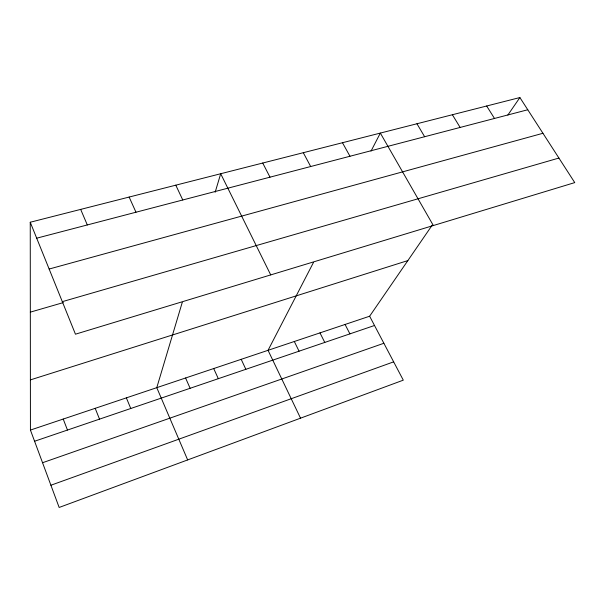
<?xml version="1.0" encoding="UTF-8"?>
<svg xmlns="http://www.w3.org/2000/svg" width="605" height="605" viewBox="0 0 605 605"><rect width="100%" height="100%" fill="white"/><g stroke="black" fill="none" stroke-linecap="round" stroke-linejoin="round"><path stroke-width="0.91" d="M182.271 302.334L156.778 387.661L187.656 459.921M215.168 192.224L220.696 173.733L270.722 274.904M313.458 262.479L268.053 350.31L300.526 418.176M371.016 151.114L380.341 133.085L433.354 225.529M369.632 316.218L403.293 380.159L59.154 507.459L30.431 430.064L369.632 316.218L432.189 225.181M507.86 115.048L519.892 97.541L574.75 182.604L75.451 334.194L30.25 222.239L519.892 97.541M50.903 485.233L393.658 361.851M42.554 462.727L383.873 343.269M34.583 441.249L374.518 325.49M30.386 379.895L407.861 260.581M62.315 301.661L558.914 158.049M30.326 312.142L63.336 302.576M49.141 269.036L542.942 133.281M36.686 238.188L527.764 109.755M486.677 106.004L494.497 118.459M452.381 114.738L460.133 127.443M416.958 123.76L424.634 136.73M342.475 142.727L349.97 156.249M303.294 152.702L310.683 166.526M262.721 163.032L270.004 177.167M345.077 324.462L349.917 333.869M319.977 332.886L324.779 342.43M294.31 341.5L299.059 351.187M175.783 185.175L182.778 199.975M241.198 359.325L245.849 369.307M213.716 368.551L218.307 378.685M129.137 197.056L135.974 212.219M185.584 377.989L190.114 388.281M80.669 209.398L87.309 224.947M126.369 397.863L130.763 408.496M95.197 408.33L99.515 419.136M63.222 419.053L67.465 430.049M30.25 222.239L30.431 430.064"/></g></svg>
